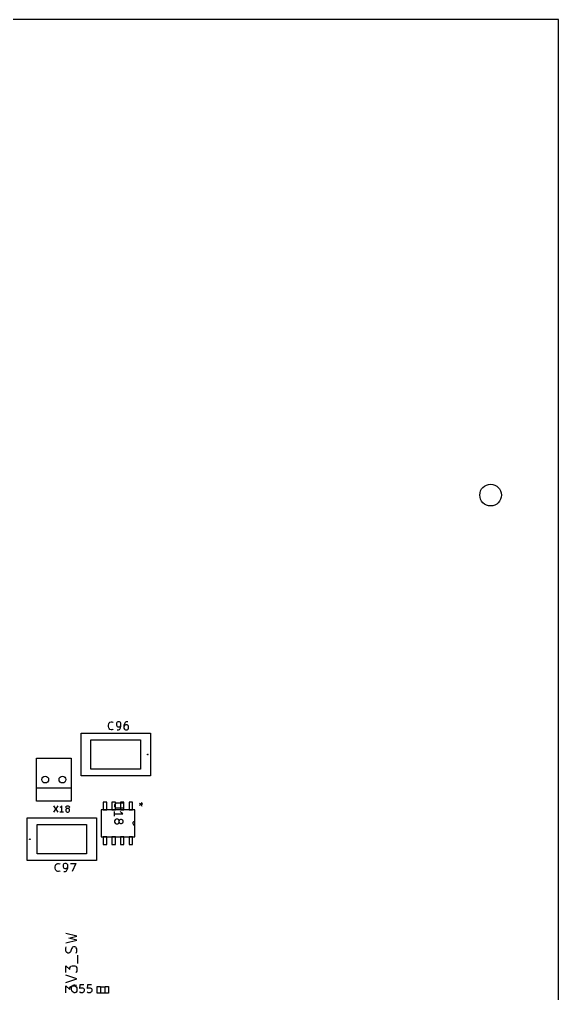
# Model space of a CAD drawing. Header units: millimetres. Extents: x 0 to 280, y -704 to 300.
# Drawn here: x 200.6 to 280, y 156.6 to 300 of the extents above; entities that cross this region are included whole.
import ezdxf

# ---------------------------------------------------------------- set-up
doc = ezdxf.new("R2010")
doc.units = ezdxf.units.MM
for name, color, linetype, true_color in [('Edge.Cuts', 254, 'CONTINUOUS', 0xd0d2cd), ('F.Fab', 9, 'CONTINUOUS', 0xafafaf), ('F.Silkscreen', 41, 'CONTINUOUS', 0xf2eda1)]:
    doc.layers.add(name, color=color, linetype=linetype, true_color=true_color)

msp = doc.modelspace()

# ---------------------------------------------------------------- linework, layer by layer
at = {"layer": 'Edge.Cuts', "linetype": 'CONTINUOUS'}
for p, q in [((280, 300), (0, 300)), ((280, 0), (280, 300))]:
    msp.add_line(p, q, dxfattribs=at)
at = {"layer": 'Edge.Cuts'}
for centre, radius in [((270, 230), 1.599999), ((204.39, 188.12), 0.5), ((206.93, 188.12), 0.5)]:
    msp.add_circle(centre, radius, dxfattribs=at)
at = {"layer": 'F.Fab', "linetype": 'CONTINUOUS'}
for p, q in [((209.665, 194.96), (219.875, 194.96)), ((209.665, 188.66), (209.665, 194.96)), ((211.12, 193.96), (218.42, 193.96)), ((211.12, 189.66), (211.12, 193.96)), ((218.42, 193.96), (218.42, 189.66)), ((219.875, 194.96), (219.875, 188.66)), ((218.42, 189.66), (211.12, 189.66)), ((219.875, 188.66), (209.665, 188.66)), ((212.6108, 183.6712), (212.6108, 179.7088)), ((217.5892, 183.6712), (212.6108, 183.6712)), ((212.941, 184.7888), (212.941, 183.6712)), ((213.449, 184.7888), (212.941, 184.7888)), ((212.941, 183.6712), (213.449, 183.6712)), ((213.449, 183.6712), (213.449, 184.7888)), ((214.211, 184.7888), (214.211, 183.6712)), ((214.719, 184.7888), (214.211, 184.7888)), ((214.211, 183.6712), (214.719, 183.6712)), ((214.672448, 184.520019), (214.615382, 184.405889)), ((214.615382, 184.405889), (214.615382, 184.177627)), ((214.615382, 184.177627), (214.672448, 184.063497)), ((214.729513, 184.577085), (214.672448, 184.520019)), ((214.672448, 184.063497), (214.729513, 184.006431)), ((214.719, 183.6712), (214.719, 184.7888)), ((214.843644, 184.63415), (214.729513, 184.577085)), ((214.729513, 184.006431), (214.843644, 183.949366)), ((215.813754, 184.63415), (214.843644, 184.63415)), ((214.843644, 183.949366), (215.813754, 183.949366)), ((215.481, 184.7888), (215.481, 183.6712)), ((215.989, 184.7888), (215.481, 184.7888)), ((215.481, 183.6712), (215.989, 183.6712)), ((215.989, 183.6712), (215.989, 184.7888)), ((216.751, 184.7888), (216.751, 183.6712)), ((217.259, 184.7888), (216.751, 184.7888)), ((216.751, 183.6712), (217.259, 183.6712)), ((217.259, 183.6712), (217.259, 184.7888)), ((217.5892, 181.9948), (217.5892, 183.6712)), ((218.269032, 184.65763), (218.496423, 184.487088)), ((218.496423, 184.487088), (218.269032, 184.316545)), ((218.610118, 184.771326), (218.496423, 184.487088)), ((218.780661, 184.487088), (218.496423, 184.487088)), ((218.496423, 184.487088), (218.610118, 184.202849)), ((201.735, 182.49), (211.945, 182.49)), ((201.735, 176.19), (201.735, 182.49)), ((211.945, 182.49), (211.945, 176.19)), ((214.615382, 182.750994), (214.615382, 183.435778)), ((214.615382, 183.093386), (215.813754, 183.093386)), ((214.672448, 182.180341), (214.615382, 182.06621)), ((214.729513, 182.237406), (214.672448, 182.180341)), ((214.843644, 182.294471), (214.729513, 182.237406)), ((215.071905, 182.294471), (214.843644, 182.294471)), ((215.186036, 182.237406), (215.071905, 182.294471)), ((215.243101, 182.180341), (215.186036, 182.237406)), ((215.300166, 182.06621), (215.243101, 182.180341)), ((215.300166, 182.06621), (215.357232, 182.180341)), ((215.357232, 182.180341), (215.414297, 182.237406)), ((215.414297, 182.237406), (215.528428, 182.294471)), ((215.528428, 183.321648), (215.471362, 183.435778)), ((215.642558, 183.207517), (215.528428, 183.321648)), ((215.528428, 182.294471), (215.585493, 182.294471)), ((215.585493, 182.294471), (215.699624, 182.237406)), ((215.813754, 183.093386), (215.642558, 183.207517)), ((215.699624, 182.237406), (215.756689, 182.180341)), ((215.756689, 182.180341), (215.813754, 182.06621)), ((203.19, 181.49), (210.49, 181.49)), ((203.19, 177.19), (203.19, 181.49)), ((210.49, 181.49), (210.49, 177.19)), ((214.615382, 182.06621), (214.615382, 181.837949)), ((214.615382, 181.837949), (214.672448, 181.723818)), ((214.672448, 181.723818), (214.729513, 181.666753)), ((214.729513, 181.666753), (214.843644, 181.609687)), ((214.843644, 181.609687), (215.071905, 181.609687)), ((215.071905, 181.609687), (215.186036, 181.666753)), ((215.186036, 181.666753), (215.243101, 181.723818)), ((215.243101, 181.723818), (215.300166, 181.837949)), ((215.300166, 181.837949), (215.300166, 182.06621)), ((215.357232, 181.723818), (215.300166, 181.837949)), ((215.414297, 181.666753), (215.357232, 181.723818)), ((215.528428, 181.609687), (215.414297, 181.666753)), ((215.585493, 181.609687), (215.528428, 181.609687)), ((215.699624, 181.666753), (215.585493, 181.609687)), ((215.756689, 181.723818), (215.699624, 181.666753)), ((215.813754, 181.837949), (215.756689, 181.723818)), ((215.813754, 182.06621), (215.813754, 181.837949)), ((217.5892, 179.7088), (217.5892, 181.9948)), ((212.6108, 179.7088), (217.5892, 179.7088)), ((212.941, 179.7088), (212.941, 178.5912)), ((213.449, 179.7088), (212.941, 179.7088)), ((213.449, 178.5912), (213.449, 179.7088)), ((214.211, 179.7088), (214.211, 178.5912)), ((214.719, 179.7088), (214.211, 179.7088)), ((214.719, 178.5912), (214.719, 179.7088)), ((215.481, 179.7088), (215.481, 178.5912)), ((215.989, 179.7088), (215.481, 179.7088)), ((215.989, 178.5912), (215.989, 179.7088)), ((216.751, 179.7088), (216.751, 178.5912)), ((217.259, 179.7088), (216.751, 179.7088)), ((217.259, 178.5912), (217.259, 179.7088)), ((212.941, 178.5912), (213.449, 178.5912)), ((214.211, 178.5912), (214.719, 178.5912)), ((215.481, 178.5912), (215.989, 178.5912)), ((216.751, 178.5912), (217.259, 178.5912)), ((210.49, 177.19), (203.19, 177.19)), ((211.945, 176.19), (201.735, 176.19)), ((209.042417, 165.087072), (207.406657, 165.476539)), ((207.874017, 164.775499), (209.042417, 165.087072)), ((207.406657, 164.074459), (209.042417, 164.463925)), ((207.406657, 163.295525), (207.48455, 163.529205)), ((209.042417, 164.463925), (207.874017, 164.775499)), ((208.41927, 163.451312), (208.341377, 163.373418)), ((208.575057, 163.529205), (208.41927, 163.451312)), ((208.730844, 163.529205), (208.575057, 163.529205)), ((208.88663, 163.451312), (208.730844, 163.529205)), ((208.964524, 163.373418), (208.88663, 163.451312)), ((207.406657, 162.906058), (207.406657, 163.295525)), ((207.48455, 162.750272), (207.406657, 162.906058)), ((207.562444, 162.672378), (207.48455, 162.750272)), ((207.71823, 162.594485), (207.562444, 162.672378)), ((207.874017, 162.594485), (207.71823, 162.594485)), ((208.029804, 162.672378), (207.874017, 162.594485)), ((208.107697, 162.750272), (208.029804, 162.672378)), ((208.18559, 162.906058), (208.107697, 162.750272)), ((208.263484, 163.217632), (208.18559, 162.906058)), ((208.341377, 163.373418), (208.263484, 163.217632)), ((209.042417, 163.217632), (208.964524, 163.373418)), ((208.964524, 162.594485), (209.042417, 162.828165)), ((209.042417, 162.828165), (209.042417, 163.217632)), ((209.198204, 161.036619), (209.198204, 162.282912)), ((207.406657, 159.712432), (207.406657, 160.725045)), ((207.406657, 160.725045), (208.029804, 160.179792)), ((208.107697, 160.569258), (208.18559, 160.647152)), ((208.18559, 160.647152), (208.341377, 160.725045)), ((208.341377, 160.725045), (208.730844, 160.725045)), ((208.730844, 160.725045), (208.88663, 160.647152)), ((208.88663, 160.647152), (208.964524, 160.569258)), ((209.042417, 158.777712), (207.406657, 159.322965)), ((208.029804, 160.413472), (208.107697, 160.569258)), ((208.029804, 160.179792), (208.029804, 160.413472)), ((208.964524, 159.790325), (208.88663, 159.712432)), ((208.964524, 160.569258), (209.042417, 160.413472)), ((209.042417, 159.946112), (208.964524, 159.790325)), ((209.042417, 160.413472), (209.042417, 159.946112)), ((207.406657, 158.232458), (209.042417, 158.777712)), ((207.406657, 156.752485), (207.406657, 157.765098)), ((207.406657, 157.765098), (208.029804, 157.219845)), ((208.18559, 157.687205), (208.341377, 157.765098)), ((208.341377, 157.765098), (208.730844, 157.765098)), ((208.730844, 157.765098), (208.88663, 157.687205)), ((208.029804, 157.453525), (208.107697, 157.609311)), ((208.029804, 157.219845), (208.029804, 157.453525)), ((208.107697, 157.609311), (208.18559, 157.687205)), ((208.88663, 157.687205), (208.964524, 157.609311)), ((208.964524, 156.830378), (208.88663, 156.752485)), ((208.964524, 157.609311), (209.042417, 157.453525)), ((209.042417, 156.986165), (208.964524, 156.830378)), ((209.042417, 157.453525), (209.042417, 156.986165)), ((212.0318, 156.7001), (212.0318, 157.6501)), ((212.0318, 157.6501), (212.5319, 157.6501)), ((212.5319, 156.7001), (212.0318, 156.7001)), ((212.514, 157.602), (213.226, 157.602)), ((212.514, 156.751), (213.226, 156.751)), ((212.5319, 157.6501), (212.5319, 156.7001)), ((213.2002, 156.7001), (213.2002, 157.6501)), ((213.2002, 157.6501), (213.7003, 157.6501)), ((213.7003, 156.7001), (213.2002, 156.7001)), ((213.7003, 157.6501), (213.7003, 156.7001))]:
    msp.add_line(p, q, dxfattribs=at)
at = {"layer": 'F.Fab'}
for centre, radius in [((270, 230), 1.599999), ((204.39, 188.12), 0.5), ((206.93, 188.12), 0.5)]:
    msp.add_circle(centre, radius, dxfattribs=at)
msp.add_arc((217.6019, 181.69), 0.305064, -267.61405597, -87.61405597, dxfattribs=at)
at = {"layer": 'F.Silkscreen', "linetype": 'CONTINUOUS'}
for p, q in [((213.751358, 196.346978), (213.807383, 196.459028)), ((213.807383, 196.459028), (213.919434, 196.571078)), ((213.919434, 196.571078), (214.087509, 196.627103)), ((214.087509, 196.627103), (214.199559, 196.627103)), ((214.199559, 196.627103), (214.367635, 196.571078)), ((214.367635, 196.571078), (214.42366, 196.515053)), ((214.927886, 196.515053), (214.871861, 196.403003)), ((214.983911, 196.571078), (214.927886, 196.515053)), ((215.095962, 196.627103), (214.983911, 196.571078)), ((215.320062, 196.627103), (215.095962, 196.627103)), ((215.432113, 196.571078), (215.320062, 196.627103)), ((215.488138, 196.515053), (215.432113, 196.571078)), ((215.544163, 196.403003), (215.488138, 196.515053)), ((216.16044, 196.515053), (216.048389, 196.346978)), ((216.216465, 196.571078), (216.16044, 196.515053)), ((216.328515, 196.627103), (216.216465, 196.571078)), ((216.552616, 196.627103), (216.328515, 196.627103)), ((213.695333, 196.122877), (213.751358, 196.346978)), ((213.695333, 195.954802), (213.695333, 196.122877)), ((213.751358, 195.730701), (213.695333, 195.954802)), ((213.807383, 195.618651), (213.751358, 195.730701)), ((213.919434, 195.506601), (213.807383, 195.618651)), ((214.087509, 195.450575), (213.919434, 195.506601)), ((214.199559, 195.450575), (214.087509, 195.450575)), ((214.367635, 195.506601), (214.199559, 195.450575)), ((214.42366, 195.562626), (214.367635, 195.506601)), ((214.871861, 196.403003), (214.871861, 196.122877)), ((214.871861, 196.122877), (214.927886, 196.010827)), ((214.927886, 196.010827), (214.983911, 195.954802)), ((214.983911, 195.954802), (215.095962, 195.898777)), ((214.983911, 195.450575), (215.208012, 195.450575)), ((215.095962, 195.898777), (215.320062, 195.898777)), ((215.208012, 195.450575), (215.320062, 195.506601)), ((215.320062, 195.898777), (215.432113, 195.954802)), ((215.320062, 195.506601), (215.376087, 195.562626)), ((215.376087, 195.562626), (215.488138, 195.730701)), ((215.432113, 195.954802), (215.488138, 196.010827)), ((215.488138, 196.010827), (215.544163, 196.122877)), ((215.488138, 195.730701), (215.544163, 195.954802)), ((215.544163, 195.954802), (215.544163, 196.403003)), ((216.048389, 196.346978), (215.992364, 196.122877)), ((215.992364, 196.122877), (215.992364, 195.674676)), ((216.048389, 196.066852), (215.992364, 195.954802)), ((215.992364, 195.674676), (216.048389, 195.562626)), ((216.104414, 196.122877), (216.048389, 196.066852)), ((216.048389, 195.562626), (216.104414, 195.506601)), ((216.216465, 196.178902), (216.104414, 196.122877)), ((216.104414, 195.506601), (216.216465, 195.450575)), ((216.440565, 196.178902), (216.216465, 196.178902)), ((216.216465, 195.450575), (216.440565, 195.450575)), ((216.552616, 196.122877), (216.440565, 196.178902)), ((216.440565, 195.450575), (216.552616, 195.506601)), ((216.608641, 196.066852), (216.552616, 196.122877)), ((216.552616, 195.506601), (216.608641, 195.562626)), ((216.664666, 195.954802), (216.608641, 196.066852)), ((216.608641, 195.562626), (216.664666, 195.674676)), ((216.664666, 195.674676), (216.664666, 195.954802)), ((211.12, 193.96), (218.42, 193.96)), ((203.12, 191.295), (208.2, 191.295)), ((203.12, 186.85), (203.12, 191.295)), ((208.2, 191.295), (208.2, 186.85)), ((218.42, 189.66), (211.12, 189.66)), ((203.12, 184.945), (203.12, 186.85)), ((208.2, 186.85), (203.12, 186.85)), ((208.2, 186.85), (208.2, 184.945)), ((208.2, 184.945), (203.12, 184.945)), ((205.630324, 184.270728), (206.246697, 183.346168)), ((206.246697, 184.270728), (205.630324, 183.346168)), ((206.642937, 184.050595), (206.554883, 184.006568)), ((206.73099, 184.138648), (206.642937, 184.050595)), ((206.819043, 184.270728), (206.73099, 184.138648)), ((206.819043, 183.346168), (206.819043, 184.270728)), ((207.435416, 184.094621), (207.479443, 184.182675)), ((207.435416, 184.050595), (207.435416, 184.094621)), ((207.479443, 183.962541), (207.435416, 184.050595)), ((207.479443, 183.786435), (207.435416, 183.698381)), ((207.435416, 183.698381), (207.435416, 183.522275)), ((207.435416, 183.522275), (207.479443, 183.434221)), ((207.479443, 184.182675), (207.52347, 184.226701)), ((207.52347, 183.918515), (207.479443, 183.962541)), ((207.52347, 183.830461), (207.479443, 183.786435)), ((207.52347, 184.226701), (207.611523, 184.270728)), ((207.611523, 183.874488), (207.52347, 183.918515)), ((207.611523, 183.874488), (207.52347, 183.830461)), ((207.611523, 184.270728), (207.78763, 184.270728)), ((207.78763, 183.874488), (207.611523, 183.874488)), ((207.78763, 184.270728), (207.875683, 184.226701)), ((207.875683, 183.918515), (207.78763, 183.874488)), ((207.875683, 183.830461), (207.78763, 183.874488)), ((207.875683, 184.226701), (207.91971, 184.182675)), ((207.91971, 183.962541), (207.875683, 183.918515)), ((207.91971, 183.786435), (207.875683, 183.830461)), ((207.91971, 184.182675), (207.963736, 184.094621)), ((207.963736, 184.050595), (207.91971, 183.962541)), ((207.963736, 183.698381), (207.91971, 183.786435)), ((207.91971, 183.434221), (207.963736, 183.522275)), ((207.963736, 184.094621), (207.963736, 184.050595)), ((207.963736, 183.522275), (207.963736, 183.698381)), ((218.269032, 184.65763), (218.496423, 184.487088)), ((218.496423, 184.487088), (218.269032, 184.316545)), ((218.610118, 184.771326), (218.496423, 184.487088)), ((218.780661, 184.487088), (218.496423, 184.487088)), ((218.496423, 184.487088), (218.610118, 184.202849)), ((207.083203, 183.346168), (206.554883, 183.346168)), ((207.479443, 183.434221), (207.52347, 183.390195)), ((207.52347, 183.390195), (207.611523, 183.346168)), ((207.611523, 183.346168), (207.78763, 183.346168)), ((207.78763, 183.346168), (207.875683, 183.390195)), ((207.875683, 183.390195), (207.91971, 183.434221)), ((212.6108, 183.0616), (212.6108, 180.3184)), ((217.5892, 181.9948), (217.5892, 183.0616)), ((203.19, 181.49), (210.49, 181.49)), ((217.5892, 180.3184), (217.5892, 181.9948)), ((210.49, 177.19), (203.19, 177.19)), ((205.855333, 175.272877), (205.911358, 175.496978)), ((205.855333, 175.104802), (205.855333, 175.272877)), ((205.911358, 174.880701), (205.855333, 175.104802)), ((205.911358, 175.496978), (205.967383, 175.609028)), ((205.967383, 175.609028), (206.079434, 175.721078)), ((206.079434, 175.721078), (206.247509, 175.777103)), ((206.247509, 175.777103), (206.359559, 175.777103)), ((206.359559, 175.777103), (206.527635, 175.721078)), ((206.527635, 175.721078), (206.58366, 175.665053)), ((207.087886, 175.665053), (207.031861, 175.553003)), ((207.031861, 175.553003), (207.031861, 175.272877)), ((207.031861, 175.272877), (207.087886, 175.160827)), ((207.143911, 175.721078), (207.087886, 175.665053)), ((207.087886, 175.160827), (207.143911, 175.104802)), ((207.255962, 175.777103), (207.143911, 175.721078)), ((207.143911, 175.104802), (207.255962, 175.048777)), ((207.480062, 175.777103), (207.255962, 175.777103)), ((207.255962, 175.048777), (207.480062, 175.048777)), ((207.592113, 175.721078), (207.480062, 175.777103)), ((207.480062, 175.048777), (207.592113, 175.104802)), ((207.648138, 175.665053), (207.592113, 175.721078)), ((207.592113, 175.104802), (207.648138, 175.160827)), ((207.704163, 175.553003), (207.648138, 175.665053)), ((207.648138, 175.160827), (207.704163, 175.272877)), ((207.648138, 174.880701), (207.704163, 175.104802)), ((207.704163, 175.104802), (207.704163, 175.553003)), ((208.096339, 175.777103), (208.880691, 175.777103)), ((208.880691, 175.777103), (208.376465, 174.600575)), ((205.967383, 174.768651), (205.911358, 174.880701)), ((206.079434, 174.656601), (205.967383, 174.768651)), ((206.247509, 174.600575), (206.079434, 174.656601)), ((206.359559, 174.600575), (206.247509, 174.600575)), ((206.527635, 174.656601), (206.359559, 174.600575)), ((206.58366, 174.712626), (206.527635, 174.656601)), ((207.143911, 174.600575), (207.368012, 174.600575)), ((207.368012, 174.600575), (207.480062, 174.656601)), ((207.480062, 174.656601), (207.536087, 174.712626)), ((207.536087, 174.712626), (207.648138, 174.880701)), ((208.326619, 157.650247), (208.382644, 157.762297)), ((208.382644, 157.762297), (208.494695, 157.874347)), ((208.494695, 157.874347), (208.66277, 157.930372)), ((208.66277, 157.930372), (208.77482, 157.930372)), ((208.77482, 157.930372), (208.942896, 157.874347)), ((208.942896, 157.874347), (208.998921, 157.818322)), ((209.503147, 157.930372), (209.447122, 157.370121)), ((210.063399, 157.930372), (209.503147, 157.930372)), ((210.62365, 157.930372), (210.567625, 157.370121)), ((211.183902, 157.930372), (210.62365, 157.930372)), ((208.270594, 157.426146), (208.326619, 157.650247)), ((208.270594, 157.258071), (208.270594, 157.426146)), ((208.326619, 157.03397), (208.270594, 157.258071)), ((208.382644, 156.92192), (208.326619, 157.03397)), ((208.494695, 156.80987), (208.382644, 156.92192)), ((208.66277, 156.753844), (208.494695, 156.80987)), ((208.77482, 156.753844), (208.66277, 156.753844)), ((208.942896, 156.80987), (208.77482, 156.753844)), ((208.998921, 156.865895), (208.942896, 156.80987)), ((209.447122, 157.370121), (209.503147, 157.426146)), ((209.503147, 156.80987), (209.447122, 156.865895)), ((209.503147, 157.426146), (209.615198, 157.482171)), ((209.615198, 156.753844), (209.503147, 156.80987)), ((209.615198, 157.482171), (209.895323, 157.482171)), ((209.895323, 156.753844), (209.615198, 156.753844)), ((209.895323, 157.482171), (210.007374, 157.426146)), ((210.007374, 156.80987), (209.895323, 156.753844)), ((210.007374, 157.426146), (210.063399, 157.370121)), ((210.063399, 156.865895), (210.007374, 156.80987)), ((210.063399, 157.370121), (210.119424, 157.258071)), ((210.119424, 156.977945), (210.063399, 156.865895)), ((210.119424, 157.258071), (210.119424, 156.977945)), ((210.567625, 157.370121), (210.62365, 157.426146)), ((210.62365, 156.80987), (210.567625, 156.865895)), ((210.62365, 157.426146), (210.735701, 157.482171)), ((210.735701, 156.753844), (210.62365, 156.80987)), ((210.735701, 157.482171), (211.015826, 157.482171)), ((211.015826, 156.753844), (210.735701, 156.753844)), ((211.015826, 157.482171), (211.127877, 157.426146)), ((211.127877, 156.80987), (211.015826, 156.753844)), ((211.127877, 157.426146), (211.183902, 157.370121)), ((211.183902, 156.865895), (211.127877, 156.80987)), ((211.183902, 157.370121), (211.239927, 157.258071)), ((211.239927, 156.977945), (211.183902, 156.865895)), ((211.239927, 157.258071), (211.239927, 156.977945))]:
    msp.add_line(p, q, dxfattribs=at)
at = {"layer": 'F.Silkscreen'}
for centre, radius in [((270, 230), 1.599999), ((219.49, 191.81), 0.05), ((204.39, 188.12), 0.5), ((206.93, 188.12), 0.5), ((202.12, 179.34), 0.05)]:
    msp.add_circle(centre, radius, dxfattribs=at)
msp.add_arc((217.6019, 181.69), 0.305064, -267.61405597, -87.61405597, dxfattribs=at)

doc.saveas('drawing.dxf')
